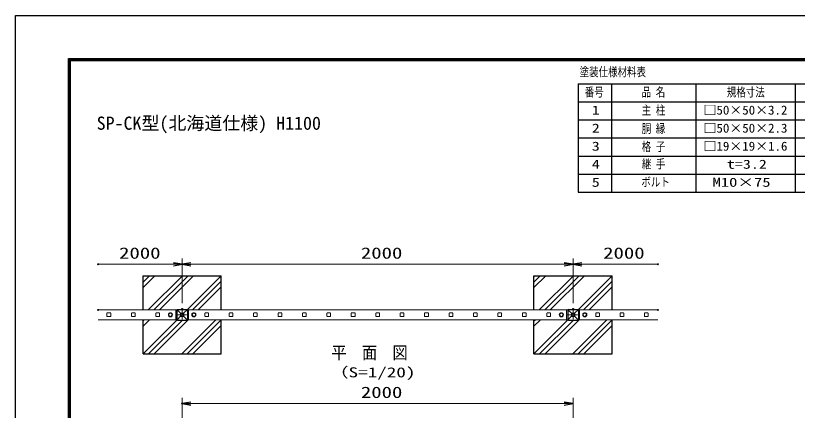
# Model space of a CAD drawing. Units: millimetres, scale not verified. Extents: x -4200 to 4200, y -2970 to 2970.
# Drawn here: x -4200 to -201, y 951 to 2970 of the extents above; entities that cross this region are included whole.
import ezdxf
from ezdxf.enums import TextEntityAlignment as Align

# ---------------------------------------------------------------- set-up
doc = ezdxf.new("R2010")
doc.units = ezdxf.units.MM
doc.header["$LTSCALE"] = 10
doc.header["$PDMODE"] = 32
doc.header["$PDSIZE"] = 5
doc.linetypes.add('USER2', pattern=[0.375, 0.25, -0.125])
doc.linetypes.add('USER3', pattern=[1.125, 0.75, -0.125, 0.125, -0.125])
for name, color, linetype, lineweight in [('0-0_D-STR1', 1, 'Continuous', 25), ('0-1_D-BMK', 2, 'USER3', 13), ('0-2_D-STR4', 7, 'Continuous', 25), ('0-3_D-STR2', 7, 'Continuous', 13), ('0-5_D-STR3', 3, 'Continuous', 13), ('0-6_D-STR-DIM', 7, 'Continuous', 13), ('0-7_0', 7, 'Continuous', 25), ('0-9_D-TTL-TXT', 7, 'Continuous', 25), ('0-A_D-STR-TXT', 7, 'Continuous', 25), ('0-C_D-MTR-FRAM', 7, 'Continuous', 25), ('0-E_D-TTL', 7, 'Continuous', 25)]:
    doc.layers.add(name, color=color, linetype=linetype, lineweight=lineweight)
doc.layers.add('0-8_Defpoints', color=8, linetype='Continuous')
doc.layers.add('0-B_D-MTR-TXT', color=7, linetype='Continuous')
doc.styles.add('ＭＳ ゴシック', font='')
doc.styles.get('ＭＳ ゴシック').set_extended_font_data('MS Gothic')

# ---------------------------------------------------------------- blocks, each defined once
blk = doc.blocks.new('DARROWS')
at = {"layer": '0-7_0'}
blk.add_line((0, 0), (-9.991, 0), dxfattribs=at)
blk.add_lwpolyline([(-10, -1.667), (0, 0), (-10, 1.667)], dxfattribs=at)

msp = doc.modelspace()

# ---------------------------------------------------------------- linework, layer by layer
at = {"layer": '0-0_D-STR1'}
for p, q in [((-3374.95, 1463.76), (-3374.95, 1415.76)), ((-3374.07, 1465.88), (-3355.45, 1447.26)), ((-3371.95, 1466.76), (-3323.95, 1466.76)), ((-3355.45, 1447.26), (-3355.45, 1432.26)), ((-3355.45, 1447.26), (-3340.45, 1447.26)), ((-3340.45, 1447.26), (-3321.83, 1465.88)), ((-3340.45, 1447.26), (-3340.45, 1432.26)), ((-3320.95, 1463.76), (-3320.95, 1415.76)), ((-1374.95, 1463.76), (-1374.95, 1415.76)), ((-1374.07, 1465.88), (-1355.45, 1447.26)), ((-1371.95, 1466.76), (-1323.95, 1466.76)), ((-1355.45, 1447.26), (-1355.45, 1432.26)), ((-1355.45, 1447.26), (-1340.45, 1447.26)), ((-1340.45, 1447.26), (-1321.83, 1465.88)), ((-1340.45, 1447.26), (-1340.45, 1432.26)), ((-1320.95, 1463.76), (-1320.95, 1415.76)), ((-3374.07, 1413.63), (-3355.45, 1432.26)), ((-3371.95, 1412.76), (-3323.95, 1412.76)), ((-3355.45, 1432.26), (-3340.45, 1432.26)), ((-3321.83, 1413.63), (-3340.45, 1432.26)), ((-1374.07, 1413.63), (-1355.45, 1432.26)), ((-1371.95, 1412.76), (-1323.95, 1412.76)), ((-1355.45, 1432.26), (-1340.45, 1432.26)), ((-1321.83, 1413.63), (-1340.45, 1432.26))]:
    msp.add_line(p, q, dxfattribs=at)
for centre, start, end in [((-3371.95, 1463.76), 90, 180), ((-3323.95, 1463.76), 0, 90), ((-1371.95, 1463.76), 90, 180), ((-1323.95, 1463.76), 0, 90), ((-3371.95, 1415.76), 180, 270), ((-3323.95, 1415.76), 270, 0), ((-1371.95, 1415.76), 180, 270), ((-1323.95, 1415.76), 270, 0)]:
    msp.add_arc(centre, 3, start, end, dxfattribs=at)
at = {"layer": '0-1_D-BMK'}
for p, q in [((-3378.17, 1439.76), (-3317.72, 1439.76)), ((-3347.95, 1469.98), (-3347.95, 1409.53)), ((-1378.17, 1439.76), (-1317.72, 1439.76)), ((-1347.95, 1469.98), (-1347.95, 1409.53))]:
    msp.add_line(p, q, dxfattribs=at)
at = {"layer": '0-2_D-STR4'}
for p, q in [((-3547.95, 1639.76), (-3147.95, 1639.76)), ((-3547.95, 1464.76), (-3547.95, 1639.76)), ((-3547.95, 1635.74), (-3543.93, 1639.76)), ((-3547.95, 1607.45), (-3515.64, 1639.76)), ((-3547.95, 1579.17), (-3487.36, 1639.76)), ((-3520.94, 1464.76), (-3345.94, 1639.76)), ((-3492.65, 1464.76), (-3317.65, 1639.76)), ((-3464.37, 1464.76), (-3289.37, 1639.76)), ((-3321.83, 1465.88), (-3147.95, 1639.76)), ((-3147.95, 1464.76), (-3147.95, 1639.76)), ((-1547.95, 1639.76), (-1147.95, 1639.76)), ((-1547.95, 1464.76), (-1547.95, 1639.76)), ((-1547.95, 1635.74), (-1543.93, 1639.76)), ((-1547.95, 1607.45), (-1515.64, 1639.76)), ((-1547.95, 1579.17), (-1487.36, 1639.76)), ((-1520.94, 1464.76), (-1345.94, 1639.76)), ((-1492.65, 1464.76), (-1317.65, 1639.76)), ((-1464.37, 1464.76), (-1289.37, 1639.76)), ((-1321.83, 1465.88), (-1147.95, 1639.76)), ((-1147.95, 1464.76), (-1147.95, 1639.76)), ((-3294.66, 1464.76), (-3147.95, 1611.47)), ((-1294.66, 1464.76), (-1147.95, 1611.47)), ((-3266.38, 1464.76), (-3147.95, 1583.19)), ((-1266.38, 1464.76), (-1147.95, 1583.19)), ((-3547.95, 1239.76), (-3547.95, 1414.76)), ((-3547.95, 1409.46), (-3542.65, 1414.76)), ((-3547.95, 1381.18), (-3514.37, 1414.76)), ((-3547.95, 1239.76), (-3374.07, 1413.63)), ((-3519.66, 1239.76), (-3346.66, 1412.76)), ((-3491.38, 1239.76), (-3316.38, 1414.76)), ((-3349.96, 1239.76), (-3174.96, 1414.76)), ((-3321.67, 1239.76), (-3147.95, 1413.48)), ((-3147.95, 1239.76), (-3147.95, 1414.76)), ((-1547.95, 1239.76), (-1547.95, 1414.76)), ((-1547.95, 1409.46), (-1542.65, 1414.76)), ((-1547.95, 1381.18), (-1514.37, 1414.76)), ((-1547.95, 1239.76), (-1374.07, 1413.63)), ((-1519.66, 1239.76), (-1346.66, 1412.76)), ((-1491.38, 1239.76), (-1316.38, 1414.76)), ((-1349.96, 1239.76), (-1174.96, 1414.76)), ((-1321.67, 1239.76), (-1147.95, 1413.48)), ((-1147.95, 1239.76), (-1147.95, 1414.76)), ((-3293.39, 1239.76), (-3147.95, 1385.2)), ((-1293.39, 1239.76), (-1147.95, 1385.2)), ((-3547.95, 1239.76), (-3147.95, 1239.76)), ((-3151.97, 1239.76), (-3147.95, 1243.78)), ((-1547.95, 1239.76), (-1147.95, 1239.76)), ((-1151.97, 1239.76), (-1147.95, 1243.78))]:
    msp.add_line(p, q, dxfattribs=at)
at = {"layer": '0-3_D-STR2', "linetype": 'USER2'}
for p, q in [((-3713.45, 1449.26), (-3732.45, 1449.26)), ((-3732.45, 1430.26), (-3732.45, 1449.26)), ((-3713.45, 1430.26), (-3713.45, 1449.26)), ((-3588.45, 1449.26), (-3607.45, 1449.26)), ((-3607.45, 1430.26), (-3607.45, 1449.26)), ((-3588.45, 1430.26), (-3588.45, 1449.26)), ((-3463.45, 1449.26), (-3482.45, 1449.26)), ((-3482.45, 1430.26), (-3482.45, 1449.26)), ((-3463.45, 1430.26), (-3463.45, 1449.26)), ((-3213.45, 1449.26), (-3232.45, 1449.26)), ((-3232.45, 1430.26), (-3232.45, 1449.26)), ((-3213.45, 1430.26), (-3213.45, 1449.26)), ((-3088.45, 1449.26), (-3107.45, 1449.26)), ((-3107.45, 1430.26), (-3107.45, 1449.26)), ((-3088.45, 1430.26), (-3088.45, 1449.26)), ((-2963.45, 1449.26), (-2982.45, 1449.26)), ((-2982.45, 1430.26), (-2982.45, 1449.26)), ((-2963.45, 1430.26), (-2963.45, 1449.26)), ((-2838.45, 1449.26), (-2857.45, 1449.26)), ((-2857.45, 1430.26), (-2857.45, 1449.26)), ((-2838.45, 1430.26), (-2838.45, 1449.26)), ((-2713.45, 1449.26), (-2732.45, 1449.26)), ((-2732.45, 1430.26), (-2732.45, 1449.26)), ((-2713.45, 1430.26), (-2713.45, 1449.26)), ((-2588.45, 1449.26), (-2607.45, 1449.26)), ((-2607.45, 1430.26), (-2607.45, 1449.26)), ((-2588.45, 1430.26), (-2588.45, 1449.26)), ((-2463.45, 1449.26), (-2482.45, 1449.26)), ((-2482.45, 1430.26), (-2482.45, 1449.26)), ((-2463.45, 1430.26), (-2463.45, 1449.26)), ((-2338.45, 1449.26), (-2357.45, 1449.26)), ((-2357.45, 1430.26), (-2357.45, 1449.26)), ((-2338.45, 1430.26), (-2338.45, 1449.26)), ((-2213.45, 1449.26), (-2232.45, 1449.26)), ((-2232.45, 1430.26), (-2232.45, 1449.26)), ((-2213.45, 1430.26), (-2213.45, 1449.26)), ((-2088.45, 1449.26), (-2107.45, 1449.26)), ((-2107.45, 1430.26), (-2107.45, 1449.26)), ((-2088.45, 1430.26), (-2088.45, 1449.26)), ((-1963.45, 1449.26), (-1982.45, 1449.26)), ((-1982.45, 1430.26), (-1982.45, 1449.26)), ((-1963.45, 1430.26), (-1963.45, 1449.26)), ((-1838.45, 1449.26), (-1857.45, 1449.26)), ((-1857.45, 1430.26), (-1857.45, 1449.26)), ((-1838.45, 1430.26), (-1838.45, 1449.26)), ((-1713.45, 1449.26), (-1732.45, 1449.26)), ((-1732.45, 1430.26), (-1732.45, 1449.26)), ((-1713.45, 1430.26), (-1713.45, 1449.26)), ((-1588.45, 1449.26), (-1607.45, 1449.26)), ((-1607.45, 1430.26), (-1607.45, 1449.26)), ((-1588.45, 1430.26), (-1588.45, 1449.26)), ((-1463.45, 1449.26), (-1482.45, 1449.26)), ((-1482.45, 1430.26), (-1482.45, 1449.26)), ((-1463.45, 1430.26), (-1463.45, 1449.26)), ((-1232.45, 1449.26), (-1213.45, 1449.26)), ((-1232.45, 1430.26), (-1232.45, 1449.26)), ((-1213.45, 1430.26), (-1213.45, 1449.26)), ((-1107.45, 1449.26), (-1088.45, 1449.26)), ((-1107.45, 1430.26), (-1107.45, 1449.26)), ((-1088.45, 1430.26), (-1088.45, 1449.26)), ((-982.45, 1449.26), (-963.45, 1449.26)), ((-982.45, 1430.26), (-982.45, 1449.26)), ((-963.45, 1430.26), (-963.45, 1449.26)), ((-3713.45, 1430.26), (-3732.45, 1430.26)), ((-3588.45, 1430.26), (-3607.45, 1430.26)), ((-3463.45, 1430.26), (-3482.45, 1430.26)), ((-3213.45, 1430.26), (-3232.45, 1430.26)), ((-3088.45, 1430.26), (-3107.45, 1430.26)), ((-2963.45, 1430.26), (-2982.45, 1430.26)), ((-2838.45, 1430.26), (-2857.45, 1430.26)), ((-2713.45, 1430.26), (-2732.45, 1430.26)), ((-2588.45, 1430.26), (-2607.45, 1430.26)), ((-2463.45, 1430.26), (-2482.45, 1430.26)), ((-2338.45, 1430.26), (-2357.45, 1430.26)), ((-2213.45, 1430.26), (-2232.45, 1430.26)), ((-2088.45, 1430.26), (-2107.45, 1430.26)), ((-1963.45, 1430.26), (-1982.45, 1430.26)), ((-1838.45, 1430.26), (-1857.45, 1430.26)), ((-1713.45, 1430.26), (-1732.45, 1430.26)), ((-1588.45, 1430.26), (-1607.45, 1430.26)), ((-1463.45, 1430.26), (-1482.45, 1430.26)), ((-1232.45, 1430.26), (-1213.45, 1430.26)), ((-1107.45, 1430.26), (-1088.45, 1430.26)), ((-982.45, 1430.26), (-963.45, 1430.26))]:
    msp.add_line(p, q, dxfattribs=at)
at = {"layer": '0-3_D-STR2'}
for p, q in [((-3380.95, 1414.76), (-3776.84, 1414.76)), ((-1314.95, 1414.76), (-914.2, 1414.76))]:
    msp.add_line(p, q, dxfattribs=at)
for points in [[(-3380.95, 1414.76), (-3380.95, 1464.76), (-3776.84, 1464.76)], [(-1380.95, 1414.76), (-1380.95, 1464.76), (-3314.95, 1464.76)], [(-1380.95, 1414.76), (-3314.95, 1414.76), (-3314.95, 1464.76)], [(-1314.95, 1414.76), (-1314.95, 1464.76), (-914.2, 1464.76)]]:
    msp.add_lwpolyline(points, dxfattribs=at)
at = {"layer": '0-5_D-STR3'}
for p, q in [((-3407.95, 1449.56), (-3416.45, 1444.65)), ((-3416.45, 1444.65), (-3416.45, 1434.86)), ((-3407.95, 1449.56), (-3399.45, 1444.65)), ((-3399.45, 1444.65), (-3399.45, 1434.86)), ((-3380.95, 1464.76), (-3374.78, 1464.76)), ((-3314.95, 1464.76), (-3321.12, 1464.76)), ((-3287.95, 1449.56), (-3296.45, 1444.65)), ((-3296.45, 1444.65), (-3296.45, 1434.86)), ((-3287.95, 1449.56), (-3279.45, 1444.65)), ((-3279.45, 1444.65), (-3279.45, 1434.86)), ((-1407.95, 1449.56), (-1416.45, 1444.65)), ((-1416.45, 1444.65), (-1416.45, 1434.86)), ((-1407.95, 1449.56), (-1399.45, 1444.65)), ((-1399.45, 1444.65), (-1399.45, 1434.86)), ((-1380.95, 1464.76), (-1374.78, 1464.76)), ((-1314.95, 1464.76), (-1321.12, 1464.76)), ((-1287.95, 1449.56), (-1296.45, 1444.65)), ((-1296.45, 1444.65), (-1296.45, 1434.86)), ((-1287.95, 1449.56), (-1279.45, 1444.65)), ((-1279.45, 1444.65), (-1279.45, 1434.86)), ((-3407.95, 1429.96), (-3416.45, 1434.86)), ((-3407.95, 1429.96), (-3399.45, 1434.86)), ((-3380.95, 1414.76), (-3374.78, 1414.76)), ((-3314.95, 1414.76), (-3321.12, 1414.76)), ((-3287.95, 1429.96), (-3296.45, 1434.86)), ((-3287.95, 1429.96), (-3279.45, 1434.86)), ((-1407.95, 1429.96), (-1416.45, 1434.86)), ((-1407.95, 1429.96), (-1399.45, 1434.86)), ((-1380.95, 1414.76), (-1374.78, 1414.76)), ((-1314.95, 1414.76), (-1321.12, 1414.76)), ((-1287.95, 1429.96), (-1296.45, 1434.86)), ((-1287.95, 1429.96), (-1279.45, 1434.86))]:
    msp.add_line(p, q, dxfattribs=at)
for centre, radius in [((-3407.95, 1439.76), 10.5), ((-3407.95, 1439.76), 8.5), ((-3287.95, 1439.76), 10.5), ((-3287.95, 1439.76), 8.5), ((-1407.95, 1439.76), 10.5), ((-1407.95, 1439.76), 8.5), ((-1287.95, 1439.76), 10.5), ((-1287.95, 1439.76), 8.5)]:
    msp.add_circle(centre, radius, dxfattribs=at)
at = {"layer": '0-6_D-STR-DIM'}
for p, q in [((-3347.95, 1499.98), (-3347.95, 1727.93)), ((-3347.95, 1499.98), (-3347.95, 1727.93)), ((-1347.95, 1499.98), (-1347.95, 1727.93)), ((-1347.95, 1499.98), (-1347.95, 1727.93)), ((-3392.95, 1697.93), (-3776.84, 1697.93)), ((-3302.95, 1697.93), (-1392.95, 1697.93)), ((-1302.95, 1697.93), (-914.2, 1697.93)), ((-3347.95, 532.02), (-3347.95, 1015.52)), ((-1347.95, 534.92), (-1347.95, 1015.52)), ((-1392.95, 985.52), (-3302.95, 985.52))]:
    msp.add_line(p, q, dxfattribs=at)
at = {"layer": '0-8_Defpoints'}
for p in [(-3776.84, 1697.93), (-1347.95, 1697.93), (-914.2, 1697.93), (-3776.84, 1464.76), (-3347.95, 1469.98), (-1347.95, 1469.98), (-914.2, 1464.76), (-3347.95, 985.52)]:
    msp.add_point(p, dxfattribs=at)
at = {"layer": '0-C_D-MTR-FRAM'}
for p, q in [((-1321.59, 2621.29), (-1321.59, 2067.4)), ((-1321.59, 2621.29), (1516.11, 2621.29)), ((-1151.08, 2621.29), (-1151.08, 2067.4)), ((-720.31, 2621.29), (-720.31, 2067.4)), ((-212.73, 2621.29), (-212.73, 2067.4)), ((-1321.59, 2528.98), (1516.11, 2528.98)), ((-1321.59, 2436.66), (1516.11, 2436.66)), ((-1321.59, 2344.35), (1516.11, 2344.35)), ((-1321.59, 2252.03), (1516.11, 2252.03)), ((-1321.59, 2159.72), (1516.11, 2159.72)), ((-1321.59, 2067.4), (1516.11, 2067.4))]:
    msp.add_line(p, q, dxfattribs=at)
at = {"layer": '0-E_D-TTL', "color": 2}
msp.add_lwpolyline([(-4199.68, 2970.23), (4200.32, 2970.23), (4200.32, -2969.77), (-4199.68, -2969.77)], close=True, dxfattribs=at)
at = {"layer": '0-E_D-TTL'}
for points in [[(-3929.68, 2750.23), (3930.32, 2750.23), (3930.32, -2749.77), (-3929.68, -2749.77)], [(-3927.18, 2747.73), (3927.82, 2747.73), (3927.82, -2747.27), (-3927.18, -2747.27)], [(-3924.68, 2745.23), (3925.32, 2745.23), (3925.32, -2744.77), (-3924.68, -2744.77)], [(-3922.18, 2742.73), (3922.82, 2742.73), (3922.82, -2742.27), (-3922.18, -2742.27)], [(-3919.68, 2740.23), (3920.32, 2740.23), (3920.32, -2739.77), (-3919.68, -2739.77)]]:
    msp.add_lwpolyline(points, close=True, dxfattribs=at)

# ---------------------------------------------------------------- block references
at = {"layer": '0-6_D-STR-DIM', "xscale": 4.5, "yscale": 4.5}
for p in [(-3347.95, 1697.93), (-1347.95, 1697.93), (-1347.95, 985.52)]:
    msp.add_blockref('DARROWS', p, dxfattribs=at)
at = {"layer": '0-6_D-STR-DIM', "xscale": 4.5, "yscale": 4.5, "rotation": 180}
for p in [(-3347.95, 1697.93), (-1347.95, 1697.93), (-3347.95, 985.52)]:
    msp.add_blockref('DARROWS', p, dxfattribs=at)

# ---------------------------------------------------------------- texts
at = {"layer": '0-6_D-STR-DIM', "style": 'ＭＳ ゴシック', "width": 1.35}
for p in [(-3670.4, 1709.33), (-2433.45, 1709.33), (-1194.07, 1709.33), (-2433.45, 996.92)]:
    msp.add_text('2000', height=57.7, dxfattribs=at).set_placement(p, align=Align.BOTTOM_LEFT)
at = {"layer": '0-9_D-TTL-TXT', "style": 'ＭＳ ゴシック'}
msp.add_text('SP-CK型(北海道仕様) H1100', height=67.38, dxfattribs=at).set_placement((-3785.2, 2366.13), align=Align.BOTTOM_LEFT)
at = {"layer": '0-A_D-STR-TXT', "style": 'ＭＳ ゴシック'}
for s, height, width, p in [('平\u3000面\u3000図', 63.67, 0.9, (-2584.52, 1194.76)), ('（S=1/20)', 51.3, 1.4, (-2594.44, 1104.27))]:
    msp.add_text(s, height=height, dxfattribs=dict(at, width=width)).set_placement(p, align=Align.BOTTOM_LEFT)
at = {"layer": '0-B_D-MTR-TXT', "style": 'ＭＳ ゴシック'}
for s, height, width, p in [('塗装仕様材料表', 46.19, 0.75, (-1314.46, 2646.01)), ('番号', 46.19, 0.75, (-1288.38, 2542.32)), ('品 名', 46.19, 0.75, (-997.03, 2542.32)), ('規格寸法', 46.19, 0.75, (-561.47, 2542.32)), ('1', 46.19, 1.3, (-1252.21, 2450)), ('主 柱', 46.19, 0.75, (-997.03, 2450)), ('□50×50×3.2', 46.19, 1.05, (-680.65, 2450)), ('2', 46.19, 1.3, (-1252.21, 2357.69)), ('胴 縁', 46.19, 0.75, (-996.73, 2355.84)), ('□50×50×2.3', 46.19, 1.05, (-680.65, 2357.69)), ('3', 46.19, 1.3, (-1252.21, 2265.37)), ('格 子', 46.19, 0.75, (-996.73, 2263.53)), ('□19×19×1.6', 46.19, 1.05, (-680.65, 2265.37)), ('継 手', 46.19, 0.75, (-995.89, 2174.9)), ('4', 46.19, 1.3, (-1252.21, 2173.06)), ('t=3.2', 46.19, 1.3, (-561, 2173.06)), ('5', 46.19, 1.3, (-1252.21, 2080.74)), ('ボルト', 46.19, 0.75, (-998.56, 2082.59)), ('M10×75', 46.18, 1.35, (-634.67, 2080.74))]:
    msp.add_text(s, height=height, dxfattribs=dict(at, width=width)).set_placement(p, align=Align.BOTTOM_LEFT)

doc.saveas('drawing.dxf')
